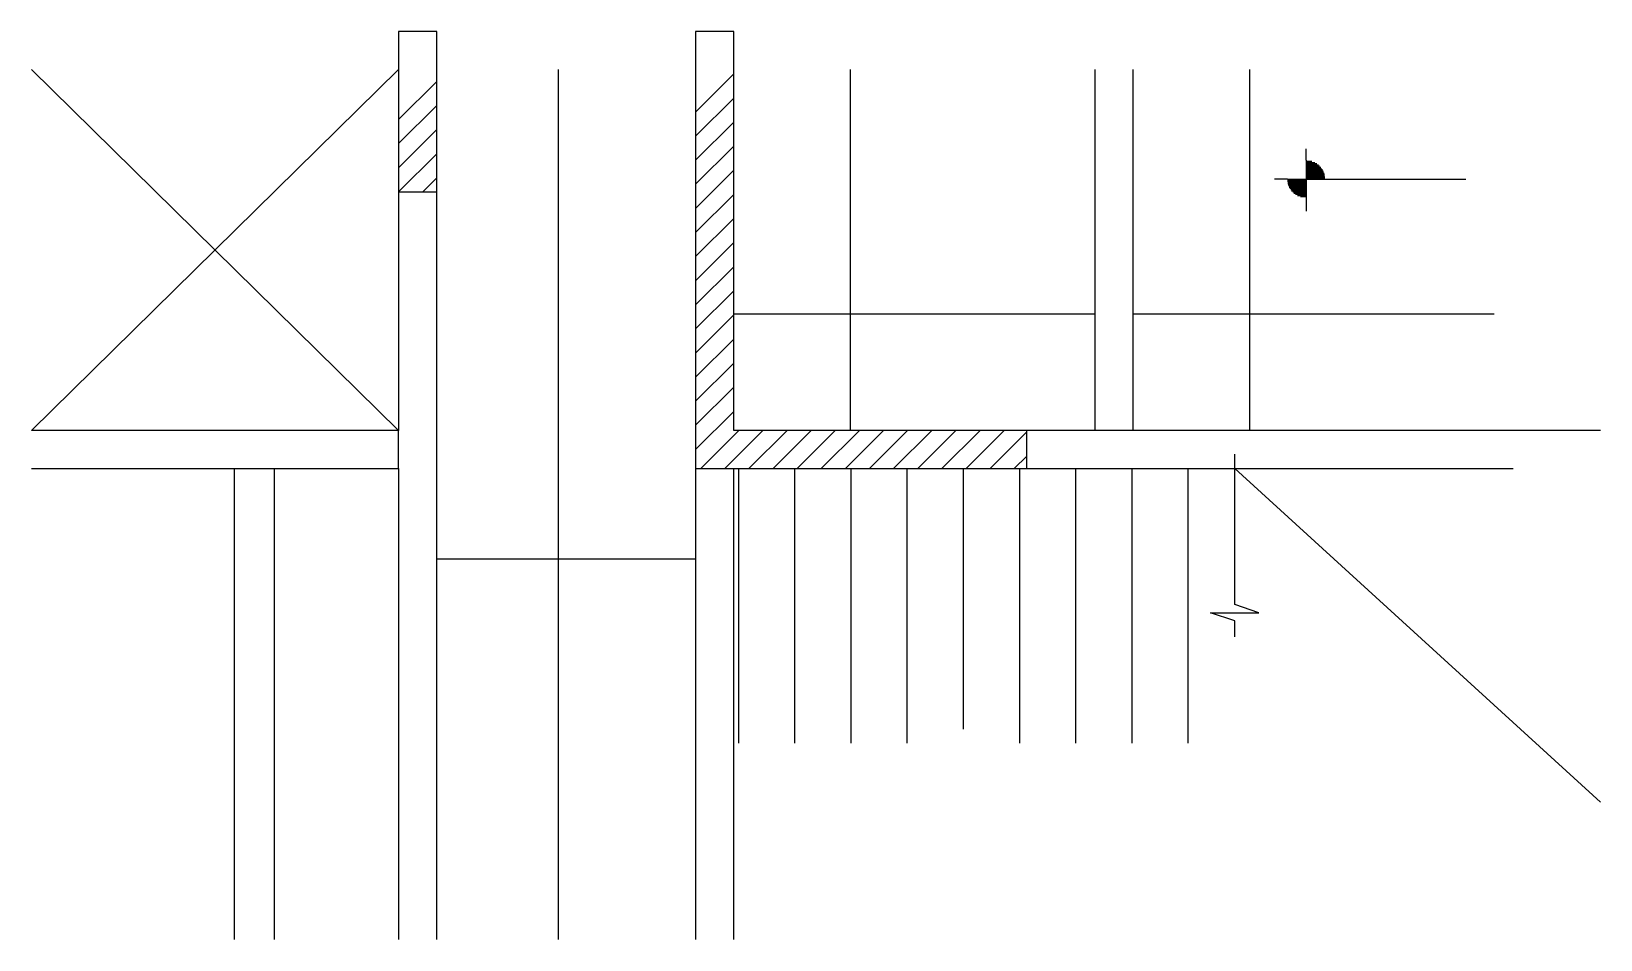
# Model space of a CAD drawing. Header units: metres. Extents: x 5467 to 6249, y 2088 to 2541.
import ezdxf

# ---------------------------------------------------------------- set-up
doc = ezdxf.new("R2010")
doc.units = ezdxf.units.M
for name, color, linetype in [('1', 7, 'Continuous'), ('3', 7, 'Continuous'), ('7', 7, 'Continuous'), ('9', 7, 'Continuous'), ('Painéis', 7, 'Continuous')]:
    doc.layers.add(name, color=color, linetype=linetype)

msp = doc.modelspace()

# ---------------------------------------------------------------- linework, layer by layer
at = {"layer": '1', "color": 7, "lineweight": 25}
for p, q in [((5467.42, 2341.82), (5650.42, 2521.82)), ((5467.42, 2521.82), (5650.42, 2341.82))]:
    msp.add_line(p, q, dxfattribs=at)
at = {"layer": '3', "color": 7, "lineweight": 25}
for p, q in [((5798.42, 2500.6), (5817.42, 2519.6)), ((5650.42, 2496.85), (5669.42, 2515.85)), ((5650.42, 2484.83), (5669.42, 2503.83)), ((5798.42, 2488.58), (5817.42, 2507.58)), ((5798.42, 2476.56), (5817.42, 2495.56)), ((5650.42, 2472.81), (5669.42, 2491.81)), ((5650.42, 2460.82), (5669.42, 2479.79)), ((5798.42, 2464.54), (5817.42, 2483.54)), ((6102.69, 2476.51), (6102.69, 2482.3)), ((5798.42, 2452.52), (5817.42, 2471.52)), ((6102.69, 2476.51), (6102.69, 2457.76)), ((6102.69, 2476.06), (6105.57, 2476.06)), ((6102.69, 2475.46), (6107, 2475.46)), ((6102.69, 2474.87), (6107.99, 2474.87)), ((6102.69, 2474.27), (6108.77, 2474.27)), ((6102.69, 2473.68), (6109.4, 2473.68)), ((6102.69, 2473.08), (6109.94, 2473.08)), ((6102.69, 2472.49), (6110.38, 2472.49)), ((6102.69, 2471.9), (6110.77, 2471.9)), ((6102.69, 2471.3), (6111.09, 2471.3)), ((5662.48, 2460.82), (5669.42, 2467.77)), ((6093.31, 2467.14), (6086.97, 2467.14)), ((6093.31, 2467.14), (6112.06, 2467.14)), ((6102.69, 2466.54), (6093.31, 2466.54)), ((6102.69, 2465.95), (6093.39, 2465.95)), ((6102.69, 2465.35), (6093.48, 2465.35)), ((6102.69, 2464.76), (6093.62, 2464.76)), ((6102.69, 2464.16), (6093.8, 2464.16)), ((6102.69, 2463.57), (6094.02, 2463.57)), ((6102.69, 2470.71), (6111.36, 2470.71)), ((6102.69, 2470.11), (6111.58, 2470.11)), ((6102.69, 2469.52), (6111.76, 2469.52)), ((6102.69, 2468.92), (6111.89, 2468.92)), ((6102.69, 2468.33), (6111.99, 2468.33)), ((6102.69, 2467.73), (6112.06, 2467.73)), ((6112.06, 2467.14), (6182.22, 2467.14)), ((5798.42, 2440.5), (5817.42, 2459.5)), ((6102.69, 2462.98), (6094.29, 2462.98)), ((6102.69, 2462.38), (6094.61, 2462.38)), ((6102.69, 2461.79), (6094.99, 2461.79)), ((6102.69, 2461.19), (6095.44, 2461.19)), ((6102.69, 2460.6), (6095.97, 2460.6)), ((6102.69, 2460), (6096.61, 2460)), ((6102.69, 2459.41), (6097.38, 2459.41)), ((6102.69, 2458.81), (6098.38, 2458.81)), ((6102.69, 2458.22), (6099.8, 2458.22)), ((6102.69, 2457.76), (6102.69, 2451.12)), ((5798.42, 2428.48), (5817.42, 2447.48)), ((5798.42, 2416.46), (5817.42, 2435.46)), ((5798.42, 2404.44), (5817.42, 2423.44)), ((5798.42, 2392.41), (5817.42, 2411.41)), ((5798.42, 2380.39), (5817.42, 2399.39)), ((5798.42, 2368.37), (5817.42, 2387.37)), ((5798.42, 2356.35), (5817.42, 2375.35)), ((5798.42, 2344.33), (5817.42, 2363.33)), ((5798.42, 2332.31), (5817.42, 2351.31)), ((5800.96, 2322.82), (5819.96, 2341.82)), ((5812.98, 2322.82), (5831.98, 2341.82)), ((5825, 2322.82), (5844, 2341.82)), ((5837.02, 2322.82), (5856.02, 2341.82)), ((5849.04, 2322.82), (5868.04, 2341.82)), ((5861.06, 2322.82), (5880.06, 2341.82)), ((5873.08, 2322.82), (5892.08, 2341.82)), ((5885.1, 2322.82), (5904.1, 2341.82)), ((5897.12, 2322.82), (5916.12, 2341.82)), ((5909.14, 2322.82), (5928.14, 2341.82)), ((5921.16, 2322.82), (5940.16, 2341.82)), ((5933.18, 2322.82), (5952.18, 2341.82)), ((5945.21, 2322.82), (5963.42, 2341.04)), ((5957.23, 2322.82), (5963.42, 2329.02))]:
    msp.add_line(p, q, dxfattribs=at)
for points in [[(5997.42, 2521.82), (5997.42, 2341.82)], [(6016.42, 2341.82), (6016.42, 2521.82)], [(5650.42, 2460.82), (5650.42, 2341.82)], [(5669.42, 2332.32), (5669.42, 2460.82)], [(5650.42, 2341.82), (5467.42, 2341.82)], [(5650.42, 2322.82), (5650.42, 2341.82)], [(6249.42, 2341.82), (5963.42, 2341.82)], [(5669.42, 2087.82), (5669.42, 2332.32)], [(5467.42, 2322.82), (5650.42, 2322.82)], [(5650.42, 2322.82), (5650.42, 2087.82)], [(5798.42, 2322.82), (5798.42, 2087.82)], [(5817.42, 2087.82), (5817.42, 2322.82)], [(5963.42, 2322.82), (6006.92, 2322.82)], [(6006.92, 2322.82), (6205.92, 2322.82)]]:
    msp.add_lwpolyline(points, dxfattribs=at)
at = {"layer": '7', "color": 7, "lineweight": 25}
for points in [[(5650.42, 2460.82), (5669.42, 2460.82), (5669.42, 2540.82), (5650.42, 2540.82), (5650.42, 2460.82)], [(5798.42, 2322.82), (5963.42, 2322.82), (5963.42, 2341.82), (5817.42, 2341.82), (5817.42, 2540.82), (5798.42, 2540.82), (5798.42, 2322.82)]]:
    msp.add_lwpolyline(points, dxfattribs=at)
at = {"layer": '9', "color": 7, "lineweight": 25}
for p, q in [((5819.92, 2185.82), (5819.92, 2322.82)), ((5847.92, 2185.82), (5847.92, 2322.82)), ((5875.92, 2185.82), (5875.92, 2322.82)), ((5903.92, 2185.82), (5903.92, 2322.82)), ((5931.92, 2192.82), (5931.92, 2322.82)), ((5959.92, 2185.82), (5959.92, 2322.82)), ((5987.92, 2185.82), (5987.92, 2322.82)), ((6015.92, 2185.82), (6015.92, 2322.82)), ((6043.92, 2185.82), (6043.92, 2322.82)), ((6067.08, 2254.91), (6067.08, 2329.96)), ((6067.08, 2322.82), (6249.42, 2156.39))]:
    msp.add_line(p, q, dxfattribs=at)
msp.add_lwpolyline([(6067.08, 2238.86), (6067.08, 2246.88), (6055.04, 2250.89), (6079.11, 2250.89), (6067.08, 2254.91), (6067.08, 2262.93)], dxfattribs=at)
at = {"layer": 'Painéis', "color": 7, "lineweight": 25}
for p, q in [((5729.92, 2521.82), (5729.92, 2087.82)), ((5875.42, 2521.82), (5875.42, 2341.82)), ((6074.42, 2521.82), (6074.42, 2341.82)), ((5997.42, 2399.82), (5817.42, 2399.82)), ((6196.42, 2399.82), (6016.42, 2399.82)), ((5568.42, 2322.82), (5568.42, 2087.82)), ((5588.42, 2322.82), (5588.42, 2087.82)), ((5669.42, 2277.82), (5798.42, 2277.82))]:
    msp.add_line(p, q, dxfattribs=at)

doc.saveas('drawing.dxf')
